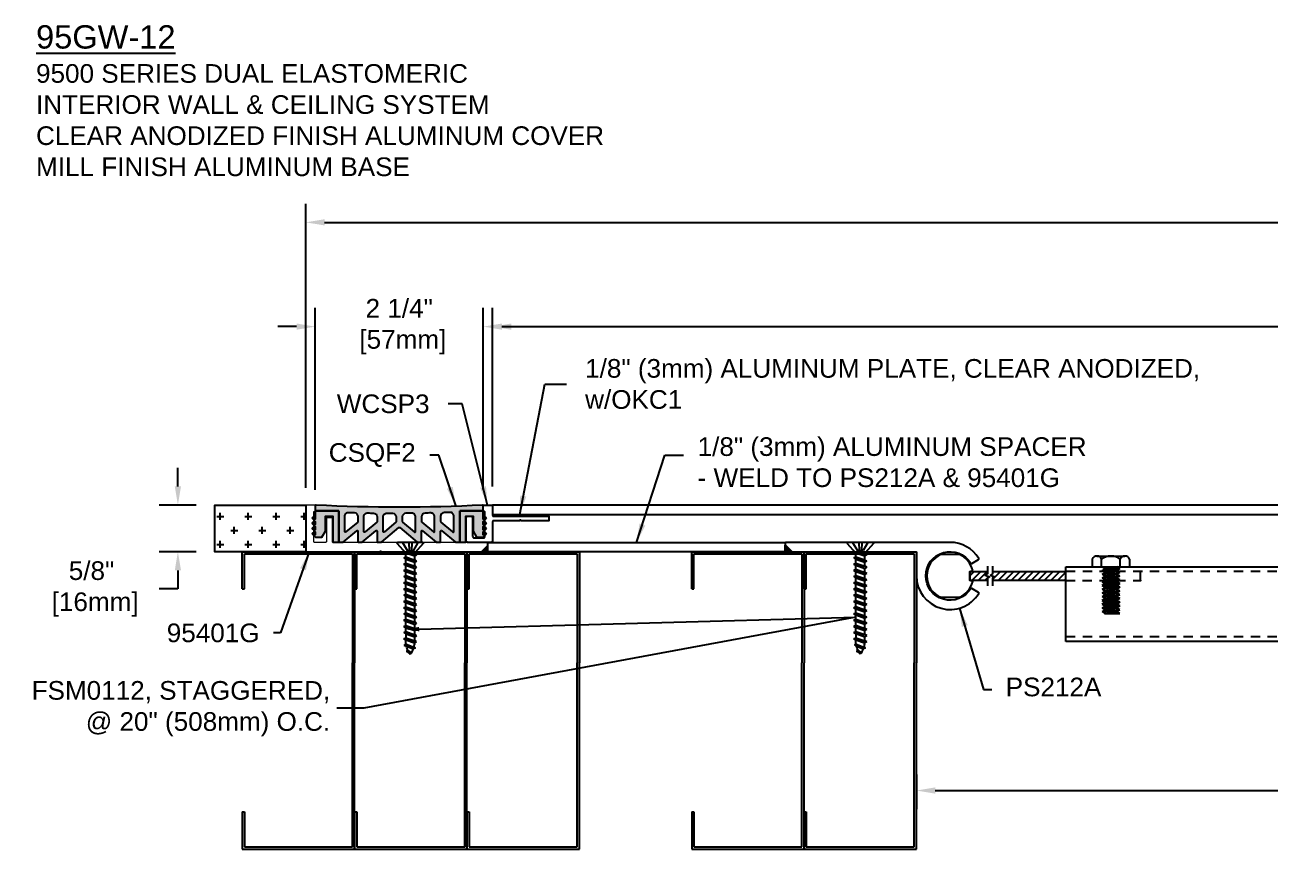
# Model space of a CAD drawing. Header units: inches. Extents: x -8.9 to 62.6, y -2.6 to 8.5.
# Drawn here: x -8.94 to 7.73, y -2.58 to 8.46 of the extents above; entities that cross this region are included whole.
import ezdxf
from ezdxf import colors
from ezdxf.entities.mleader import LeaderData, LeaderLine
from ezdxf.math import Vec2, Vec3

# ---------------------------------------------------------------- set-up
doc = ezdxf.new("R2010")
doc.units = ezdxf.units.IN
doc.header["$MEASUREMENT"] = 0
doc.linetypes.add('HIDDEN2', pattern=[0.1875, 0.125, -0.0625])
for name, color, linetype in [('anchors', 4, 'Continuous'), ('conditions', 1, 'Continuous'), ('dimensions', 3, 'Continuous'), ('FILLER', 2, 'Continuous'), ('Fillers', 2, 'Continuous'), ('METALS', 7, 'Continuous'), ('text', 2, 'Continuous')]:
    doc.layers.add(name, color=color, linetype=linetype)
doc.styles.add('ARIAL', font='arial.ttf')
doc.dimstyles.new('Arial', dxfattribs={"dimtxt": 0.25, "dimasz": 0.25, "dimexe": 0.25, "dimexo": 0.25, "dimgap": 0.25, "dimtad": 0, "dimtih": 1, "dimtoh": 1, "dimdec": 4, "dimzin": 0, "dimdsep": 46, "dimlunit": 4, "dimtxsty": 'ARIAL', "dimcen": 0.25, "dimadec": 0, "dimazin": 0, "dimtfac": 1, "dimtdec": 4, "dimtofl": 0, "dimtmove": 0, "dimatfit": 3, "dimfxl": 0, "dimfrac": 2, "dimtolj": 1, "dimtzin": 0, "dimarcsym": 0})
pattern_1 = [(45, (-1.601395, -9.531846), (-0.04419417, 0.04419417), [])]

# ---------------------------------------------------------------- blocks, each defined once
blk = doc.blocks.new('*D1')
at = {"layer": 'DEFPOINTS', "color": 0}
for p in [(20.669, 4.418), (-2.682, 2.028), (20.669, 2.008)]:
    blk.add_point(p, dxfattribs=at)
at = {"layer": 'dimensions', "color": 0, "lineweight": -2}
for p, q in [((-2.682, 2.278), (-2.682, 4.668)), ((20.669, 2.258), (20.669, 4.668)), ((-2.432, 4.418), (7.991, 4.418)), ((20.419, 4.418), (9.997, 4.418))]:
    blk.add_line(p, q, dxfattribs=at)
at = {"layer": 'dimensions', "color": 0}
for points in [[(-2.432, 4.46), (-2.432, 4.376), (-2.682, 4.418)], [(20.419, 4.46), (20.419, 4.376), (20.669, 4.418)]]:
    blk.add_solid(points, dxfattribs=at)
at = {"layer": 'dimensions', "color": 0, "insert": (8.994, 4.418), "char_height": 0.25, "attachment_point": 5, "style": 'ARIAL'}
blk.add_mtext('\\A1;1\'-11 3/8"\\P [593mm]', dxfattribs=at)
blk = doc.blocks.new('*D2')
at = {"layer": 'DEFPOINTS', "color": 0}
for p in [(23.169, 5.815), (-5.182, 2.008), (23.169, 2.008)]:
    blk.add_point(p, dxfattribs=at)
at = {"layer": 'dimensions', "color": 0, "lineweight": -2}
for p, q in [((-5.182, 2.258), (-5.182, 6.065)), ((23.169, 2.258), (23.169, 6.065)), ((-4.932, 5.815), (7.991, 5.815)), ((22.919, 5.815), (9.997, 5.815))]:
    blk.add_line(p, q, dxfattribs=at)
at = {"layer": 'dimensions', "color": 0}
for points in [[(-4.932, 5.857), (-4.932, 5.774), (-5.182, 5.815)], [(22.919, 5.857), (22.919, 5.774), (23.169, 5.815)]]:
    blk.add_solid(points, dxfattribs=at)
at = {"layer": 'dimensions', "color": 0, "insert": (8.994, 5.815), "char_height": 0.25, "attachment_point": 5, "style": 'ARIAL'}
blk.add_mtext('\\A1;2\'-4 3/8"\\P [720mm]', dxfattribs=at)
blk = doc.blocks.new('*D4')
at = {"layer": 'DEFPOINTS', "color": 0}
for p in [(2.994, -1.331), (14.994, -1.331), (14.994, -1.797)]:
    blk.add_point(p, dxfattribs=at)
at = {"layer": 'dimensions', "color": 0, "lineweight": -2}
for p, q in [((2.994, -1.581), (2.994, -2.047)), ((14.994, -1.581), (14.994, -2.047)), ((3.244, -1.797), (7.991, -1.797)), ((14.744, -1.797), (9.997, -1.797))]:
    blk.add_line(p, q, dxfattribs=at)
at = {"layer": 'dimensions', "color": 0}
for points in [[(3.244, -1.755), (3.244, -1.839), (2.994, -1.797)], [(14.744, -1.755), (14.744, -1.839), (14.994, -1.797)]]:
    blk.add_solid(points, dxfattribs=at)
at = {"layer": 'dimensions', "color": 0, "insert": (8.994, -1.797), "char_height": 0.25, "attachment_point": 5, "style": 'ARIAL'}
blk.add_mtext("\\A1;1'\\P [305mm]", dxfattribs=at)
blk = doc.blocks.new('4mstd1')
for p, q in [((-1.505, 3.985), (0, 3.985)), ((-1.505, 3.485), (-1.505, 3.985)), ((-1.475, 3.955), (-0.03, 3.955)), ((-1.475, 3.485), (-1.475, 3.955)), ((-0.03, 3.955), (-0.03, 2.495)), ((0, 3.985), (0, 2.495)), ((-1.505, 3.485), (-1.475, 3.485)), ((-0.03, 1.49), (-0.03, 2.495)), ((0, 1.49), (0, 2.495)), ((-0.03, 0.03), (-0.03, 1.49)), ((0, 0), (0, 1.49)), ((-1.505, 0.5), (-1.505, 0)), ((-1.505, 0.5), (-1.475, 0.5)), ((-1.475, 0.5), (-1.475, 0.03)), ((-1.505, 0), (0, 0)), ((-1.475, 0.03), (-0.03, 0.03))]:
    blk.add_line(p, q)
blk = doc.blocks.new('*D5')
at = {"layer": 'DEFPOINTS', "color": 0}
for p in [(-2.807, 4.418), (-5.057, 1.98), (-2.807, 1.985)]:
    blk.add_point(p, dxfattribs=at)
at = {"layer": 'dimensions', "color": 0, "lineweight": -2}
for p, q in [((-5.057, 2.23), (-5.057, 4.668)), ((-2.807, 2.235), (-2.807, 4.668)), ((-5.307, 4.418), (-5.557, 4.418)), ((-2.557, 4.418), (-2.307, 4.418))]:
    blk.add_line(p, q, dxfattribs=at)
at = {"layer": 'dimensions', "color": 0}
for points in [[(-5.307, 4.46), (-5.307, 4.377), (-5.057, 4.418)], [(-2.557, 4.46), (-2.557, 4.377), (-2.807, 4.418)]]:
    blk.add_solid(points, dxfattribs=at)
at = {"layer": 'dimensions', "color": 0, "insert": (-3.932, 4.418), "char_height": 0.25, "attachment_point": 5, "style": 'ARIAL'}
blk.add_mtext('\\A1;2 1/4"\\P [57mm]', dxfattribs=at)
blk = doc.blocks.new('*D6')
at = {"layer": 'DEFPOINTS', "color": 0}
for p in [(-6.403, 2.028), (-6.896, 1.403), (-6.403, 1.403)]:
    blk.add_point(p, dxfattribs=at)
at = {"layer": 'dimensions', "color": 0, "lineweight": -2}
for p, q in [((-6.896, 2.278), (-6.896, 2.528)), ((-6.653, 2.028), (-7.146, 2.028)), ((-6.653, 1.403), (-7.146, 1.403)), ((-6.896, 1.153), (-6.896, 0.903)), ((-6.896, 0.903), (-7.146, 0.903))]:
    blk.add_line(p, q, dxfattribs=at)
at = {"layer": 'dimensions', "color": 0}
for points in [[(-6.937, 2.278), (-6.854, 2.278), (-6.896, 2.028)], [(-6.937, 1.153), (-6.854, 1.153), (-6.896, 1.403)]]:
    blk.add_solid(points, dxfattribs=at)
at = {"layer": 'dimensions', "color": 0, "insert": (-8.052, 0.903), "char_height": 0.25, "attachment_point": 5, "style": 'ARIAL'}
blk.add_mtext('\\A1;5/8"\\P [16mm]', dxfattribs=at)
blk = doc.blocks.new('WCSP3')
at = {"layer": 'METALS'}
blk.add_lwpolyline([(4.101, 42.23), (4.101, 42.555, 0.414214), (4.091, 42.565, -0.414214), (4.081, 42.575), (4.081, 42.64, -0.414214), (4.091, 42.65), (4.186, 42.65, -0.414214), (4.206, 42.63), (4.206, 42.51, 0.414214), (4.216, 42.5), (4.956, 42.5), (4.956, 42.44), (4.591, 42.44), (4.581, 42.45), (4.571, 42.44), (4.216, 42.44, 0.414214), (4.206, 42.43), (4.206, 42.169, -0.390598), (4.186, 42.15), (3.871, 42.15, -0.414214), (3.851, 42.17), (3.851, 42.48, -0.414214), (3.871, 42.5), (3.917, 42.5, -0.414214), (3.937, 42.48), (3.937, 42.23, 0.414214), (3.957, 42.21), (4.081, 42.21, 0.414214)], format="xyb", close=True, dxfattribs=at)
blk = doc.blocks.new('H1458S')
for p, q in [((-0.25, 0.104), (-0.25, 0)), ((-0.25, 0), (0.25, 0)), ((-0.188, 0.144), (0.187, 0.144)), ((-0.125, 0), (-0.125, 0.104)), ((-0.119, 0), (-0.085, -0.02)), ((-0.085, -0.02), (0.048, 0)), ((0.125, 0), (0.125, 0.104)), ((0.25, 0.104), (0.25, 0)), ((-0.119, -0.05), (0.119, -0.025)), ((-0.119, -0.05), (-0.085, -0.03)), ((-0.119, -0.05), (-0.085, -0.07)), ((-0.119, -0.1), (0.119, -0.075)), ((-0.119, -0.1), (-0.085, -0.08)), ((-0.119, -0.1), (-0.085, -0.12)), ((-0.119, -0.15), (0.119, -0.125)), ((-0.119, -0.15), (-0.085, -0.13)), ((-0.119, -0.15), (-0.085, -0.17)), ((-0.085, -0.03), (0.085, -0.005)), ((-0.085, -0.02), (-0.085, -0.03)), ((-0.085, -0.07), (0.085, -0.045)), ((-0.085, -0.08), (0.085, -0.055)), ((-0.085, -0.07), (-0.085, -0.08)), ((-0.085, -0.12), (0.085, -0.095)), ((-0.085, -0.13), (0.085, -0.105)), ((-0.085, -0.12), (-0.085, -0.13)), ((-0.085, -0.17), (0.085, -0.145)), ((-0.085, -0.18), (0.085, -0.155)), ((0.094, 0), (0.085, -0.005)), ((0.119, -0.025), (0.085, -0.005)), ((0.119, -0.025), (0.085, -0.045)), ((0.085, -0.045), (0.085, -0.055)), ((0.119, -0.075), (0.085, -0.055)), ((0.119, -0.075), (0.085, -0.095)), ((0.085, -0.095), (0.085, -0.105)), ((0.119, -0.125), (0.085, -0.105)), ((0.119, -0.125), (0.085, -0.145)), ((0.085, -0.145), (0.085, -0.155)), ((0.119, -0.175), (0.085, -0.155)), ((-0.119, -0.2), (0.119, -0.175)), ((-0.119, -0.2), (-0.085, -0.18)), ((-0.119, -0.2), (-0.085, -0.22)), ((-0.119, -0.25), (0.119, -0.225)), ((-0.119, -0.25), (-0.085, -0.23)), ((-0.119, -0.25), (-0.085, -0.27)), ((-0.119, -0.3), (0.119, -0.275)), ((-0.119, -0.3), (-0.085, -0.28)), ((-0.119, -0.3), (-0.085, -0.32)), ((-0.119, -0.35), (0.119, -0.325)), ((-0.119, -0.35), (-0.085, -0.33)), ((-0.085, -0.17), (-0.085, -0.18)), ((-0.085, -0.22), (0.085, -0.195)), ((-0.085, -0.23), (0.085, -0.205)), ((-0.085, -0.22), (-0.085, -0.23)), ((-0.085, -0.27), (0.085, -0.245)), ((-0.085, -0.28), (0.085, -0.255)), ((-0.085, -0.27), (-0.085, -0.28)), ((-0.085, -0.32), (0.085, -0.295)), ((-0.085, -0.33), (0.085, -0.305)), ((-0.085, -0.32), (-0.085, -0.33)), ((0.119, -0.175), (0.085, -0.195)), ((0.085, -0.195), (0.085, -0.205)), ((0.119, -0.225), (0.085, -0.205)), ((0.119, -0.225), (0.085, -0.245)), ((0.085, -0.245), (0.085, -0.255)), ((0.119, -0.275), (0.085, -0.255)), ((0.119, -0.275), (0.085, -0.295)), ((0.085, -0.295), (0.085, -0.305)), ((0.119, -0.325), (0.085, -0.305)), ((0.119, -0.325), (0.085, -0.345)), ((-0.119, -0.35), (-0.085, -0.37)), ((-0.119, -0.4), (0.119, -0.375)), ((-0.119, -0.4), (-0.085, -0.38)), ((-0.119, -0.4), (-0.085, -0.42)), ((-0.119, -0.45), (0.119, -0.425)), ((-0.119, -0.45), (-0.085, -0.43)), ((-0.119, -0.45), (-0.085, -0.47)), ((-0.119, -0.5), (0.119, -0.475)), ((-0.119, -0.5), (-0.085, -0.48)), ((-0.119, -0.5), (-0.085, -0.52)), ((-0.085, -0.37), (0.085, -0.345)), ((-0.085, -0.38), (0.085, -0.355)), ((-0.085, -0.37), (-0.085, -0.38)), ((-0.085, -0.42), (0.085, -0.395)), ((-0.085, -0.43), (0.085, -0.405)), ((-0.085, -0.42), (-0.085, -0.43)), ((-0.085, -0.47), (0.085, -0.445)), ((-0.085, -0.48), (0.085, -0.455)), ((-0.085, -0.47), (-0.085, -0.48)), ((-0.085, -0.52), (0.085, -0.495)), ((0.085, -0.345), (0.085, -0.355)), ((0.119, -0.375), (0.085, -0.355)), ((0.119, -0.375), (0.085, -0.395)), ((0.085, -0.395), (0.085, -0.405)), ((0.119, -0.425), (0.085, -0.405)), ((0.119, -0.425), (0.085, -0.445)), ((0.085, -0.445), (0.085, -0.455)), ((0.119, -0.475), (0.085, -0.455)), ((0.119, -0.475), (0.085, -0.495)), ((0.085, -0.495), (0.085, -0.505)), ((-0.119, -0.55), (0.119, -0.525)), ((-0.119, -0.55), (-0.085, -0.53)), ((-0.119, -0.55), (-0.085, -0.57)), ((-0.119, -0.6), (0.119, -0.575)), ((-0.119, -0.6), (-0.085, -0.58)), ((-0.119, -0.6), (-0.085, -0.62)), ((-0.085, -0.53), (0.085, -0.505)), ((-0.085, -0.52), (-0.085, -0.53)), ((-0.085, -0.57), (0.085, -0.545)), ((-0.085, -0.58), (0.085, -0.555)), ((-0.085, -0.57), (-0.085, -0.58)), ((-0.085, -0.62), (0.085, -0.595)), ((-0.085, -0.62), (-0.085, -0.625)), ((-0.085, -0.625), (0.119, -0.625)), ((-0.048, -0.625), (0.085, -0.605)), ((0.119, -0.525), (0.085, -0.505)), ((0.119, -0.525), (0.085, -0.545)), ((0.085, -0.545), (0.085, -0.555)), ((0.119, -0.575), (0.085, -0.555)), ((0.119, -0.575), (0.085, -0.595)), ((0.085, -0.595), (0.085, -0.605)), ((0.119, -0.625), (0.085, -0.605))]:
    blk.add_line(p, q)
for centre, radius, start, end in [((-0.188, 0.075), 0.0688, 24.7615, 155.2385), ((0, -0.071), 0.215, 54.5107, 125.4893), ((0.187, 0.075), 0.0688, 24.7615, 155.2385)]:
    blk.add_arc(centre, radius, start, end)
blk = doc.blocks.new('SB')
h = blk.add_hatch()
h.set_pattern_fill('ANSI31', color=256, scale=0.5, style=0)
h.set_pattern_definition(pattern_1)
h.paths.add_polyline_path([(3.392, 3.658), (2.411, 3.658), (2.411, 3.628), (2.383, 3.609), (2.44, 3.587), (2.411, 3.568), (2.411, 3.538), (3.392, 3.538)])
h.paths.add_polyline_path([(2.341, 3.628), (2.341, 3.658), (2.105, 3.658), (2.105, 3.538), (2.341, 3.538), (2.341, 3.568), (2.37, 3.587), (2.313, 3.609)])
h = blk.add_hatch()
h.set_pattern_fill('ANSI31', color=256, scale=0.5, style=0)
h.set_pattern_definition(pattern_1)
h.paths.add_polyline_path([(13.131, 3.658), (12.339, 3.658), (12.339, 3.628), (12.311, 3.609), (12.368, 3.587), (12.339, 3.568), (12.339, 3.538), (13.131, 3.538)])
h.paths.add_polyline_path([(12.298, 3.587), (12.241, 3.609), (12.269, 3.628), (12.269, 3.658), (11.393, 3.658), (11.393, 3.538), (12.269, 3.538), (12.269, 3.568)])
at = {"linetype": 'ByBlock'}
for p, q in [((3.392, 3.721), (11.393, 3.721)), ((3.392, 2.721), (3.392, 3.721)), ((11.393, 3.721), (11.393, 2.721)), ((11.393, 2.721), (3.392, 2.721))]:
    blk.add_line(p, q, dxfattribs=at)
for p, q in [((2.105, 3.658), (2.341, 3.658)), ((2.341, 3.538), (2.105, 3.538)), ((2.411, 3.658), (3.392, 3.658)), ((3.392, 3.538), (2.411, 3.538)), ((11.393, 3.658), (12.269, 3.658)), ((12.269, 3.538), (11.393, 3.538)), ((12.339, 3.658), (13.131, 3.658)), ((13.131, 3.538), (12.339, 3.538))]:
    blk.add_line(p, q)
at = {"linetype": 'HIDDEN2'}
for p, q in [((11.393, 3.658), (3.392, 3.658)), ((3.392, 3.538), (4.394, 3.538)), ((4.394, 3.538), (4.394, 3.658)), ((10.391, 3.538), (10.391, 3.658)), ((11.393, 3.538), (10.398, 3.538)), ((11.393, 2.783), (3.392, 2.783))]:
    blk.add_line(p, q, dxfattribs=at)
for points in [[(2.146, 3.672, 0.233897), (1.968, 3.885), (1.718, 3.885, 0.654654), (1.718, 3.312), (1.968, 3.312, 0.233897), (2.146, 3.524), (2.105, 3.538), (2.105, 3.658)], [(13.147, 3.672), (12.639, 3.672, -0.233897), (12.817, 3.885), (13.067, 3.885, -0.654654), (13.067, 3.312), (12.817, 3.312, -0.233897), (12.639, 3.524), (13.147, 3.524)]]:
    blk.add_lwpolyline(points, format="xyb", close=True)
for points in [[(2.341, 3.728), (2.341, 3.628), (2.313, 3.609), (2.37, 3.587), (2.341, 3.568), (2.341, 3.468)], [(2.411, 3.728), (2.411, 3.628), (2.383, 3.609), (2.44, 3.587), (2.411, 3.568), (2.411, 3.468)], [(12.269, 3.728), (12.269, 3.628), (12.241, 3.609), (12.298, 3.587), (12.269, 3.568), (12.269, 3.468)], [(12.339, 3.728), (12.339, 3.628), (12.311, 3.609), (12.368, 3.587), (12.339, 3.568), (12.339, 3.468)], [(2.105, 3.658), (2.105, 3.538)], [(13.131, 3.658), (13.131, 3.538)]]:
    blk.add_lwpolyline(points)
blk.add_point((4.394, 3.538), dxfattribs=at)
blk.add_blockref('H1458S', (3.996, 3.721))
at = {"xscale": -1}
blk.add_blockref('H1458S', (10.789, 3.721), dxfattribs=at)
blk = doc.blocks.new('FSM0112')
for p, q in [((-0.169, 0), (0.169, 0)), ((-0.103, 0), (-0.038, -0.111)), ((-0.02, 0), (-0.016, -0.111)), ((0.02, 0), (0.016, -0.111)), ((0.103, 0), (0.038, -0.111)), ((-0.175, -0.014), (-0.063, -0.139)), ((-0.086, -0.167), (0.027, -0.139)), ((-0.086, -0.167), (-0.06, -0.152)), ((-0.086, -0.167), (-0.06, -0.181)), ((0.063, -0.139), (-0.063, -0.139)), ((-0.06, -0.152), (-0.06, -0.139)), ((-0.023, -0.139), (-0.06, -0.152)), ((0.06, -0.139), (-0.06, -0.181)), ((0.038, -0.111), (-0.038, -0.111)), ((0.06, -0.194), (0.06, -0.139)), ((0.175, -0.014), (0.063, -0.139)), ((-0.086, -0.25), (0.086, -0.208)), ((-0.086, -0.25), (-0.06, -0.236)), ((-0.086, -0.25), (-0.06, -0.264)), ((-0.086, -0.333), (0.086, -0.292)), ((-0.086, -0.333), (-0.06, -0.319)), ((-0.086, -0.333), (-0.06, -0.348)), ((-0.06, -0.236), (-0.06, -0.181)), ((0.06, -0.194), (-0.06, -0.236)), ((0.06, -0.223), (-0.06, -0.264)), ((-0.06, -0.319), (-0.06, -0.264)), ((0.06, -0.277), (-0.06, -0.319)), ((0.06, -0.306), (-0.06, -0.348)), ((0.086, -0.208), (0.06, -0.194)), ((0.086, -0.208), (0.06, -0.223)), ((0.06, -0.277), (0.06, -0.223)), ((0.086, -0.292), (0.06, -0.277)), ((0.086, -0.292), (0.06, -0.306)), ((0.06, -0.361), (0.06, -0.306)), ((-0.086, -0.417), (0.086, -0.375)), ((-0.086, -0.417), (-0.06, -0.402)), ((-0.086, -0.417), (-0.06, -0.431)), ((-0.086, -0.5), (0.086, -0.458)), ((-0.086, -0.5), (-0.06, -0.486)), ((-0.086, -0.5), (-0.06, -0.514)), ((-0.06, -0.402), (-0.06, -0.348)), ((0.06, -0.361), (-0.06, -0.402)), ((0.06, -0.389), (-0.06, -0.431)), ((-0.06, -0.486), (-0.06, -0.431)), ((0.06, -0.444), (-0.06, -0.486)), ((0.06, -0.473), (-0.06, -0.514)), ((0.086, -0.375), (0.06, -0.361)), ((0.086, -0.375), (0.06, -0.389)), ((0.06, -0.444), (0.06, -0.389)), ((0.086, -0.458), (0.06, -0.444)), ((0.086, -0.458), (0.06, -0.473)), ((0.06, -0.527), (0.06, -0.473)), ((-0.086, -0.583), (0.086, -0.542)), ((-0.086, -0.583), (-0.06, -0.569)), ((-0.086, -0.583), (-0.06, -0.598)), ((-0.086, -0.667), (0.086, -0.625)), ((-0.086, -0.667), (-0.06, -0.652)), ((-0.086, -0.667), (-0.06, -0.681)), ((-0.06, -0.569), (-0.06, -0.514)), ((0.06, -0.527), (-0.06, -0.569)), ((0.06, -0.556), (-0.06, -0.598)), ((-0.06, -0.652), (-0.06, -0.598)), ((0.06, -0.611), (-0.06, -0.652)), ((0.06, -0.639), (-0.06, -0.681)), ((0.086, -0.542), (0.06, -0.527)), ((0.086, -0.542), (0.06, -0.556)), ((0.06, -0.611), (0.06, -0.556)), ((0.086, -0.625), (0.06, -0.611)), ((0.086, -0.625), (0.06, -0.639)), ((0.06, -0.694), (0.06, -0.639)), ((-0.086, -0.75), (0.086, -0.708)), ((-0.086, -0.75), (-0.06, -0.736)), ((-0.086, -0.75), (-0.06, -0.764)), ((-0.086, -0.833), (0.086, -0.792)), ((-0.086, -0.833), (-0.06, -0.819)), ((-0.086, -0.833), (-0.06, -0.848)), ((-0.06, -0.736), (-0.06, -0.681)), ((0.06, -0.694), (-0.06, -0.736)), ((0.06, -0.723), (-0.06, -0.764)), ((-0.06, -0.819), (-0.06, -0.764)), ((0.06, -0.777), (-0.06, -0.819)), ((0.06, -0.806), (-0.06, -0.848)), ((0.086, -0.708), (0.06, -0.694)), ((0.086, -0.708), (0.06, -0.723)), ((0.06, -0.777), (0.06, -0.723)), ((0.086, -0.792), (0.06, -0.777)), ((0.086, -0.792), (0.06, -0.806)), ((0.06, -0.861), (0.06, -0.806)), ((-0.086, -0.917), (0.086, -0.875)), ((-0.086, -0.917), (-0.06, -0.902)), ((-0.086, -0.917), (-0.06, -0.931)), ((-0.086, -1), (0.086, -0.958)), ((-0.086, -1), (-0.06, -0.986)), ((-0.086, -1), (-0.06, -1.014)), ((-0.06, -0.902), (-0.06, -0.848)), ((0.06, -0.861), (-0.06, -0.902)), ((0.06, -0.889), (-0.06, -0.931)), ((-0.06, -0.986), (-0.06, -0.931)), ((0.06, -0.944), (-0.06, -0.986)), ((0.06, -0.973), (-0.06, -1.014)), ((0.086, -0.875), (0.06, -0.861)), ((0.086, -0.875), (0.06, -0.889)), ((0.06, -0.944), (0.06, -0.889)), ((0.086, -0.958), (0.06, -0.944)), ((0.086, -0.958), (0.06, -0.973)), ((0.06, -1.027), (0.06, -0.973)), ((-0.086, -1.083), (0.086, -1.042)), ((-0.086, -1.083), (-0.06, -1.069)), ((-0.086, -1.083), (-0.06, -1.098)), ((-0.086, -1.167), (0.086, -1.125)), ((-0.086, -1.167), (-0.06, -1.152)), ((-0.086, -1.167), (-0.06, -1.181)), ((-0.06, -1.069), (-0.06, -1.014)), ((0.06, -1.027), (-0.06, -1.069)), ((0.06, -1.056), (-0.06, -1.098)), ((-0.06, -1.152), (-0.06, -1.098)), ((0.06, -1.111), (-0.06, -1.152)), ((0.06, -1.139), (-0.06, -1.181)), ((0.086, -1.042), (0.06, -1.027)), ((0.086, -1.042), (0.06, -1.056)), ((0.06, -1.111), (0.06, -1.056)), ((0.086, -1.125), (0.06, -1.111)), ((0.086, -1.125), (0.06, -1.139)), ((0.06, -1.194), (0.06, -1.139)), ((-0.086, -1.25), (0.086, -1.208)), ((-0.086, -1.25), (-0.06, -1.236)), ((-0.086, -1.25), (-0.06, -1.264)), ((-0.086, -1.333), (0.086, -1.292)), ((-0.086, -1.333), (-0.06, -1.319)), ((-0.086, -1.333), (-0.058, -1.347)), ((-0.06, -1.236), (-0.06, -1.181)), ((0.06, -1.194), (-0.06, -1.236)), ((0.06, -1.223), (-0.06, -1.264)), ((-0.06, -1.31), (-0.06, -1.264)), ((0.06, -1.277), (-0.06, -1.319)), ((0.06, -1.306), (-0.058, -1.347)), ((0.086, -1.208), (0.06, -1.194)), ((0.086, -1.208), (0.06, -1.223)), ((0.06, -1.223), (0.06, -1.277)), ((0.086, -1.292), (0.06, -1.277)), ((0.086, -1.292), (0.06, -1.306)), ((0.06, -1.306), (0.06, -1.31)), ((-0.069, -1.417), (0.079, -1.375)), ((-0.069, -1.417), (-0.047, -1.402)), ((-0.069, -1.417), (-0.039, -1.426)), ((0.056, -1.362), (-0.047, -1.402)), ((0.05, -1.392), (-0.039, -1.426)), ((0.03, -1.447), (-0.004, -1.472)), ((-0.004, -1.472), (0.051, -1.458)), ((0.017, -1.473), (-0.004, -1.472)), ((0.051, -1.458), (0.017, -1.473)), ((0.051, -1.458), (0.03, -1.447)), ((0.079, -1.375), (0.05, -1.392)), ((0.079, -1.375), (0.056, -1.362))]:
    blk.add_line(p, q)
for centre, radius, start, end in [((-0.169, -0.008), 0.00805, 90, 224.3206), ((0.169, -0.008), 0.00805, 315.6794, 90), ((0.27, -1.31), 0.33, 180, 181.4809), ((-0.27, -1.31), 0.33, 350.9871, 0), ((0.27, -1.31), 0.33, 186.3809, 196.1333), ((0.27, -1.31), 0.33, 200.6129, 215.118), ((-0.27, -1.31), 0.33, 324.882, 330.5326), ((-0.27, -1.31), 0.33, 335.5566, 345.5871)]:
    blk.add_arc(centre, radius, start, end)
blk = doc.blocks.new('weldment')
blk.add_hatch(color=253).paths.add_polyline_path([(3.569, 16.361), (3.569, 16.282, 0.22393), (3.65, 16.283)])
blk.add_lwpolyline([(3.65, 16.283, -0.22393), (3.569, 16.282), (3.569, 16.361), (3.65, 16.283)], format="xyb")
blk = doc.blocks.new('PS212A')
at = {"linetype": 'Continuous', "flags": 128}
blk.add_lwpolyline([(0.45, 0.125), (-1.747, 0.125, 0.414214), (-1.757, 0.115), (-1.757, 0.094, 0.198912), (-1.754, 0.087), (-1.67, 0.003, 0.198912), (-1.663, 0), (-0.01, 0, -0.414214), (0, -0.01), (0, -0.325, 0.758338), (0.834, -0.559, 0.420887), (0.831, -0.545), (0.74, -0.492, 0.405496), (0.726, -0.496, -3.520953), (0.726, -0.154, 0.405496), (0.74, -0.158), (0.831, -0.105, 0.420887), (0.834, -0.091, 0.261868)], format="xyb", close=True, dxfattribs=at)
blk = doc.blocks.new('95401G')
at = {"color": 7, "linetype": 'Continuous', "lineweight": 15}
blk.add_lwpolyline([(2.438, 0.115, 0.414214), (2.428, 0.125), (0.365, 0.125, -0.414214), (0.355, 0.135), (0.355, 0.445, 0.414214), (0.345, 0.455), (0.285, 0.455, 0.414214), (0.275, 0.445), (0.275, 0.135, -0.414214), (0.265, 0.125), (0.115, 0.125, -0.414214), (0.105, 0.135), (0.105, 0.53, -0.414214), (0.115, 0.54, 0.414214), (0.125, 0.55), (0.125, 0.615, 0.414214), (0.115, 0.625), (0.01, 0.625, 0.414214), (0, 0.615), (0, 0.01, 0.414214), (0.01, 0), (0.981, 0, 0.198912), (0.988, 0.003), (0.993, 0.008, -0.414214), (1.007, 0.008), (1.012, 0.003, 0.198912), (1.019, 0), (2.344, 0, 0.198912), (2.351, 0.003), (2.435, 0.087, 0.198912), (2.438, 0.094)], format="xyb", close=True, dxfattribs=at)
blk = doc.blocks.new('weldment2')
blk.add_hatch(color=253).paths.add_polyline_path([(0.045, 0.049, -0.198912), (0.042, 0.042), (-0.036, -0.036, 0.171616), (0.045, -0.036)])
blk.add_arc((0.004, 0.079), 0.121, 250.7216, 289.6736)
blk = doc.blocks.new('CSQF2')
h = blk.add_hatch(color=256)
h.paths.add_polyline_path([(4.559, 1.888, 0.430422), (4.548, 1.898, -0.027516), (2.319, 1.898, 0.430422), (2.309, 1.888), (2.309, 1.819), (2.624, 1.819), (2.624, 1.399), (2.676, 1.399, 0.176327), (2.682, 1.401), (2.864, 1.554, -0.63707), (2.88, 1.546), (2.88, 1.409, 0.414214), (2.89, 1.399), (2.932, 1.399, 0.176327), (2.939, 1.401), (3.121, 1.554, -0.63707), (3.137, 1.546), (3.137, 1.409, 0.414214), (3.147, 1.399), (3.189, 1.399, 0.176327), (3.195, 1.401), (3.427, 1.596, -0.36397), (3.44, 1.596), (3.672, 1.401, 0.176327), (3.679, 1.399), (3.721, 1.399, 0.414214), (3.731, 1.409), (3.731, 1.546, -0.63707), (3.747, 1.554), (3.929, 1.401, 0.176327), (3.935, 1.399), (3.977, 1.399, 0.414214), (3.987, 1.409), (3.987, 1.546, -0.63707), (4.004, 1.554), (4.186, 1.401, 0.176327), (4.192, 1.399), (4.244, 1.399), (4.244, 1.819), (4.559, 1.819)])
h.paths.add_polyline_path([(3.267, 1.788, 0.000939), (3.344, 1.788, -0.412919), (3.394, 1.738), (3.394, 1.676, -0.221695), (3.39, 1.669), (3.234, 1.537, -0.63707), (3.217, 1.545), (3.217, 1.738, -0.416611)], flags=16)
h.paths.add_polyline_path([(3.137, 1.74), (3.137, 1.676, -0.221695), (3.134, 1.669), (2.977, 1.537, -0.63707), (2.96, 1.545), (2.96, 1.742, -0.420307), (3.012, 1.792, 0.000939), (3.088, 1.79, -0.409242)], flags=16)
h.paths.add_polyline_path([(3.524, 1.788, 0.000939), (3.6, 1.788, -0.416611), (3.651, 1.738), (3.651, 1.545, -0.63707), (3.634, 1.537), (3.478, 1.669, -0.221695), (3.474, 1.676), (3.474, 1.738, -0.412919)], flags=16)
h.paths.add_polyline_path([(2.88, 1.746), (2.88, 1.676, -0.221695), (2.877, 1.669), (2.72, 1.537, -0.63707), (2.704, 1.545), (2.704, 1.749, -0.424014), (2.756, 1.799, 0.000939), (2.832, 1.796, -0.405574)], flags=16)
h.paths.add_polyline_path([(3.78, 1.79, 0.000939), (3.856, 1.792, -0.420307), (3.907, 1.742), (3.907, 1.545, -0.63707), (3.891, 1.537), (3.734, 1.669, -0.221695), (3.731, 1.676), (3.731, 1.74, -0.409242)], flags=16)
h.paths.add_polyline_path([(4.036, 1.796, 0.000939), (4.112, 1.799, -0.424014), (4.164, 1.749), (4.164, 1.545, -0.63707), (4.147, 1.537), (3.991, 1.669, -0.221695), (3.987, 1.676), (3.987, 1.746, -0.405574)], flags=16)
h.paths.add_polyline_path([(2.624, 1.819), (2.309, 1.819), (2.309, 1.707), (2.285, 1.731, 0.414214), (2.271, 1.731, 0.414214), (2.271, 1.717), (2.309, 1.679), (2.309, 1.637), (2.285, 1.661, 0.414214), (2.271, 1.661, 0.414214), (2.271, 1.647), (2.309, 1.609), (2.309, 1.567), (2.285, 1.591, 0.414214), (2.271, 1.591, 0.414214), (2.271, 1.577), (2.309, 1.539), (2.309, 1.497), (2.285, 1.521, 0.414214), (2.271, 1.521, 0.414214), (2.271, 1.507), (2.306, 1.472, 0.198912), (2.313, 1.469), (2.399, 1.469), (2.444, 1.547), (2.444, 1.749), (2.544, 1.749), (2.544, 1.399), (2.624, 1.399)])
h.paths.add_polyline_path([(4.324, 1.749), (4.424, 1.749), (4.424, 1.547), (4.469, 1.469), (4.555, 1.469, 0.198912), (4.562, 1.472), (4.597, 1.507, 0.414214), (4.597, 1.521, 0.414214), (4.583, 1.521), (4.559, 1.497), (4.559, 1.539), (4.597, 1.577, 0.414214), (4.597, 1.591, 0.414214), (4.583, 1.591), (4.559, 1.567), (4.559, 1.609), (4.597, 1.647, 0.414214), (4.597, 1.661, 0.414214), (4.583, 1.661), (4.559, 1.637), (4.559, 1.679), (4.597, 1.717, 0.414214), (4.597, 1.731, 0.414214), (4.583, 1.731), (4.559, 1.707), (4.559, 1.819), (4.244, 1.819), (4.244, 1.399), (4.324, 1.399)])
for p, q in [((2.309, 1.819), (2.624, 1.819)), ((2.624, 1.819), (2.309, 1.819)), ((2.624, 1.819), (2.624, 1.399)), ((2.624, 1.399), (2.624, 1.819)), ((4.244, 1.819), (4.244, 1.399)), ((4.559, 1.819), (4.244, 1.819)), ((4.244, 1.819), (4.559, 1.819)), ((4.244, 1.399), (4.244, 1.819))]:
    blk.add_line(p, q)
for points in [[(2.89, 1.399), (2.932, 1.399, 0.176327), (2.939, 1.401), (3.121, 1.554, -0.63707), (3.137, 1.546), (3.137, 1.409, 0.414214), (3.147, 1.399), (3.189, 1.399, 0.176327), (3.195, 1.401), (3.427, 1.596, -0.36397), (3.44, 1.596), (3.672, 1.401, 0.176327), (3.679, 1.399), (3.721, 1.399, 0.414214), (3.731, 1.409), (3.731, 1.546, -0.63707), (3.747, 1.554), (3.929, 1.401, 0.176327), (3.935, 1.399), (3.977, 1.399, 0.414214), (3.987, 1.409), (3.987, 1.546, -0.63707), (4.004, 1.554), (4.186, 1.401, 0.176327), (4.192, 1.399), (4.244, 1.399), (4.324, 1.399), (4.324, 1.749), (4.424, 1.749), (4.424, 1.547), (4.469, 1.469), (4.555, 1.469, 0.198912), (4.562, 1.472), (4.597, 1.507, 0.414214), (4.597, 1.521, 0.414214), (4.583, 1.521), (4.559, 1.497), (4.559, 1.539), (4.597, 1.577, 0.414214), (4.597, 1.591, 0.414214), (4.583, 1.591), (4.559, 1.567), (4.559, 1.609), (4.597, 1.647, 0.414214), (4.597, 1.661, 0.414214), (4.583, 1.661), (4.559, 1.637), (4.559, 1.679), (4.597, 1.717, 0.414214), (4.597, 1.731, 0.414214), (4.583, 1.731), (4.559, 1.707), (4.559, 1.819), (4.559, 1.888, 0.430422), (4.548, 1.898, -0.027516), (2.319, 1.898, 0.430422), (2.309, 1.888), (2.309, 1.819), (2.309, 1.707), (2.285, 1.731, 0.414214), (2.271, 1.731, 0.414214), (2.271, 1.717), (2.309, 1.679), (2.309, 1.637), (2.285, 1.661, 0.414214), (2.271, 1.661, 0.414214), (2.271, 1.647), (2.309, 1.609), (2.309, 1.567), (2.285, 1.591, 0.414214), (2.271, 1.591, 0.414214), (2.271, 1.577), (2.309, 1.539), (2.309, 1.497), (2.285, 1.521, 0.414214), (2.271, 1.521, 0.414214), (2.271, 1.507), (2.306, 1.472, 0.198912), (2.313, 1.469), (2.399, 1.469), (2.444, 1.547), (2.444, 1.749), (2.544, 1.749), (2.544, 1.399), (2.624, 1.399), (2.676, 1.399, 0.176327), (2.682, 1.401), (2.864, 1.554, -0.63707), (2.88, 1.546), (2.88, 1.409, 0.414214)], [(2.88, 1.676, -0.221695), (2.877, 1.669), (2.72, 1.537, -0.63707), (2.704, 1.545), (2.704, 1.749, -0.424014), (2.756, 1.799, 0.000939), (2.832, 1.796, -0.405574), (2.88, 1.746)], [(3.137, 1.74), (3.137, 1.676, -0.221695), (3.134, 1.669), (2.977, 1.537, -0.63707), (2.96, 1.545), (2.96, 1.742, -0.420307), (3.012, 1.792, 0.000939), (3.088, 1.79, -0.409242)], [(3.394, 1.738), (3.394, 1.676, -0.221695), (3.39, 1.669), (3.234, 1.537, -0.63707), (3.217, 1.545), (3.217, 1.738, -0.416611), (3.267, 1.788, 0.000939), (3.344, 1.788, -0.412919)], [(3.474, 1.738), (3.474, 1.676, 0.221695), (3.478, 1.669), (3.634, 1.537, 0.63707), (3.651, 1.545), (3.651, 1.738, 0.416611), (3.6, 1.788, -0.000939), (3.524, 1.788, 0.412919)], [(3.78, 1.79, 0.409242), (3.731, 1.74), (3.731, 1.676, 0.221695), (3.734, 1.669), (3.891, 1.537, 0.63707), (3.907, 1.545), (3.907, 1.742, 0.420307), (3.856, 1.792, -0.000939)], [(3.987, 1.746), (3.987, 1.676, 0.221695), (3.991, 1.669), (4.147, 1.537, 0.63707), (4.164, 1.545), (4.164, 1.749, 0.424014), (4.112, 1.799, -0.000939), (4.036, 1.796, 0.405574)]]:
    blk.add_lwpolyline(points, format="xyb", close=True)

msp = doc.modelspace()

# ---------------------------------------------------------------- hatches: boundary and pattern name
at = {"layer": 'conditions'}
h = msp.add_hatch(dxfattribs=at)
h.set_pattern_fill('CROSS', color=256, scale=0.75, style=0)
h.paths.add_polyline_path([(-5.18169, 1.40285), (-5.18169, 2.02785), (-6.40256, 2.02785), (-6.40256, 1.40285)])

# ---------------------------------------------------------------- linework, layer by layer
msp.add_lwpolyline([(-2.74369, 1.52785), (1.23662, 1.52785), (1.23662, 1.40285), (-2.74369, 1.40285)], close=True)
msp.add_lwpolyline([(-5.18169, 1.40285), (-6.40256, 1.40285), (-6.40256, 2.02785), (-5.18169, 2.02785)], close=True, dxfattribs=at)
at = {"layer": 'Fillers', "const_width": 0.025}
msp.add_lwpolyline([(-1.93144, 1.89035), (-2.67422, 1.89035)], dxfattribs=at)
at = {"layer": 'METALS'}
msp.add_lwpolyline([(20.66931, 1.90285), (20.66931, 2.02785), (-2.68169, 2.02785), (-2.68169, 1.90285)], close=True, dxfattribs=at)

# ---------------------------------------------------------------- block references
for name, p in [('95401G', (-5.18169, 1.40285)), ('PS212A', (2.99381, 1.40285)), ('weldment2', (-2.7887, 1.44785))]:
    msp.add_blockref(name, p)
at = {"layer": 'anchors', "xscale": -1}
for p in [(-3.78515, 1.52717), (2.24148, 1.52782)]:
    msp.add_blockref('FSM0112', p, dxfattribs=at)
at = {"layer": 'anchors'}
msp.add_blockref('SB', (1.6014, -2.52035), dxfattribs=at)
at = {"layer": 'conditions'}
for p in [(-4.52952, -2.58185), (-3.02485, -2.58185), (-1.52019, -2.58185), (1.48915, -2.58185), (2.99381, -2.58185)]:
    msp.add_blockref('4mstd1', p, dxfattribs=at)
at = {"layer": 'FILLER'}
msp.add_blockref('CSQF2', (-7.3655, 0.12996), dxfattribs=at)
at = {"layer": 'METALS'}
for name, p in [('WCSP3', (-6.88719, -40.62205)), ('weldment', (-2.33271, -14.87065))]:
    msp.add_blockref(name, p, dxfattribs=at)

# ---------------------------------------------------------------- texts
at = {"layer": 'text', "insert": (-8.795, 8.45605), "char_height": 0.3125, "width": 9.0625, "attachment_point": 1, "style": 'ARIAL'}
msp.add_mtext('{\\L95GW-12\\P\\H0.8x;\\l9500 SERIES DUAL ELASTOMERIC\\PINTERIOR WALL & CEILING SYSTEM \\PCLEAR ANODIZED FINISH ALUMINUM COVER\\PMILL FINISH ALUMINUM BASE}', dxfattribs=at)
at = {"layer": 'text', "char_height": 0.25, "style": 'ARIAL'}
for s, insert, attachment_point in [('1/8" (3mm) ALUMINUM PLATE, CLEAR ANODIZED,\\Pw/OKC1 ', (-1.44302, 3.6486), 4), ('WCSP3', (-3.52618, 3.38291), 6), ('CSQF2', (-3.71165, 2.69761), 6), ('1/8" (3mm) ALUMINUM SPACER\\P- WELD TO PS212A & 95401G', (0.06338, 2.6008), 4), ('95401G', (-5.80194, 0.31366), 6), ('PS212A', (4.18811, -0.53798), 7)]:
    msp.add_mtext(s, dxfattribs=dict(at, insert=insert, attachment_point=attachment_point))

# ---------------------------------------------------------------- dimensions: what is measured, and where the dimension line sits
at = {"layer": 'dimensions'}
for base, p1, p2, picture, middle in [((23.16931, 5.8154), (-5.18169, 2.00785), (23.16931, 2.00785), '*D2', (8.99381, 5.8154)), ((-2.80669, 4.41833), (-5.05669, 1.98035), (-2.80669, 1.98535), '*D5', (-3.93169, 4.41833)), ((20.66931, 4.41802), (-2.68169, 2.02785), (20.66931, 2.00785), '*D1', (8.99381, 4.41802)), ((14.99381, -1.79706), (2.99381, -1.33077), (14.99381, -1.33077), '*D4', (8.99381, -1.79706))]:
    dim = msp.add_linear_dim(base=base, p1=p1, p2=p2, dimstyle='Arial', override={"dimpost": '\\X'}, dxfattribs=at)
    dim.commit()
    dim.dimension.update_dxf_attribs({"geometry": picture, "text_midpoint": middle, "dimtype": 160})
dim = msp.add_linear_dim(base=(-6.89573, 1.40285), p1=(-6.40256, 2.02785), p2=(-6.40256, 1.40285), angle=90, dimstyle='Arial', override={"dimpost": '\\X'}, dxfattribs=at)
dim.commit()
dim.dimension.update_dxf_attribs({"geometry": '*D6', "text_midpoint": (-8.05176, 0.90285), "dimtype": 160})

# ---------------------------------------------------------------- leaders
at = {"layer": 'text', "annotation_type": 0, "has_hookline": 1}
for points, hookline_direction, text_width in [([(-2.3194, 1.90285), (-1.98111, 3.6486), (-1.69302, 3.6486)], 0, 8.16661), ([(-2.74919, 2.02785), (-3.08848, 3.38291), (-3.27618, 3.38291)], 1, 1.22186)]:
    msp.add_leader(points, dimstyle='Arial', dxfattribs=dict(at, hookline_direction=hookline_direction, text_width=text_width))
at = {"layer": 'text'}
for points in [[(-3.17562, 2.02182), (-3.39979, 2.69761), (-3.52415, 2.69761)], [(-5.13669, 1.40285), (-5.52069, 0.31366), (-5.61444, 0.31366)]]:
    msp.add_leader(points, dimstyle='Arial', dxfattribs=at)
at = {"layer": 'text', "annotation_type": 0, "has_hookline": 1, "hookline_direction": 0, "text_width": 5.16576}
msp.add_leader([(-0.75353, 1.52785), (-0.37412, 2.69455), (-0.12412, 2.69455)], dimstyle='Arial', override={"dimgap": 0.1875, "dimtad": 0}, dxfattribs=at)
at = {"layer": 'text'}
msp.add_leader([(3.57016, 0.64632), (3.89004, -0.44423), (4.00061, -0.44423)], dimstyle='Arial', override={"dimgap": 0.1875, "dimtad": 0}, dxfattribs=at)

# ---------------------------------------------------------------- next in the draw order: leaders
ml = msp.add_multileader_mtext('Standard', dxfattribs=at)
ml.set_content('{\\fArial|b0|i0|c0|p34;\\H1.3889x;FSM0112\\H1x;, STAGGERED,\\P@ 20" (508mm) \\H0.99999x;O.C.}', color=256)
ml.set_leader_properties()
ml.build(insert=Vec2(0, 0))
ml.multileader.update_dxf_attribs({"text_right_attachment_type": 2, "dogleg_length": 0.36, "arrow_head_size": 0.18})
ctx = ml.context
ctx.base_point, ctx.char_height, ctx.arrow_head_size, ctx.landing_gap_size, ctx.plane_origin = Vec3(-8.885, -0.4571), 0.18, 0.18, 0.09, Vec3(-1.9786, 0.56587)
ctx.right_attachment, ctx.text_align_type = 2, 2
notes = []
notes.append((ctx, [(0, (1, 1, 0), (-4.40653, -0.6932), (-1, 0), 0.36, [(1, [(-3.84515, 0.3605), (2.18148, 0.52782)], 0, [])])]))
ctx.mtext.insert, ctx.mtext.alignment, ctx.mtext.flow_direction = Vec3(-4.85653, -0.33035), 3, 5
ctx.mtext.has_bg_fill, ctx.mtext.bg_color, ctx.mtext.bg_scale_factor, ctx.mtext.bg_transparency, ctx.mtext.use_window_bg_color = 1, -1023410167, 1.5, 12326460, 1
for ctx, leaders in notes:
    for number, flags, end, landing, length, lines in leaders:
        leader = LeaderData()
        leader.index, (leader.has_last_leader_line, leader.has_dogleg_vector, leader.attachment_direction) = number, flags
        leader.last_leader_point, leader.dogleg_vector, leader.dogleg_length = Vec3(end), Vec3(landing), length
        for number, points, colour, breaks in lines:
            line = LeaderLine()
            line.index, line.vertices, line.color, line.breaks = number, Vec3.list(points), colors.encode_raw_color(colour), breaks
            leader.lines.append(line)
        ctx.leaders.append(leader)

doc.saveas('drawing.dxf')
